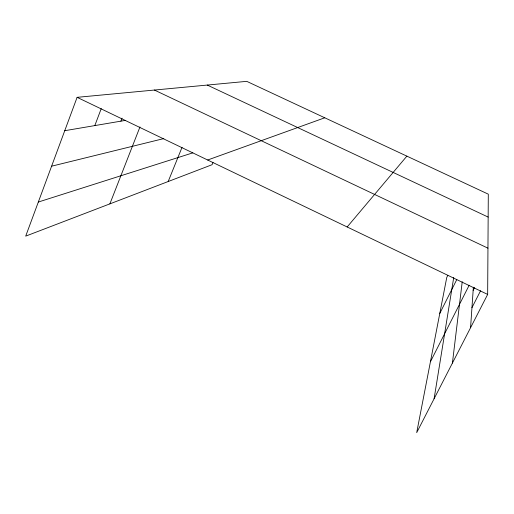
<?xml version="1.0" encoding="UTF-8"?>
<svg xmlns="http://www.w3.org/2000/svg" width="514" height="514" viewBox="0 0 514 514"><rect width="100%" height="100%" fill="white"/><g stroke="black" fill="none" stroke-linecap="round" stroke-linejoin="round"><path stroke-width="0.77" d="M447.829 275.318L446.756 277.464L416.693 432.653L487.657 294.426L488.3 194.17L246.739 81.347L77.106 97.332L25.7 236.132L212.064 164.711L212.989 162.488M470.567 327.714L473.368 287.223M452.41 363.083L462.227 281.762M434.099 398.755L453.727 277.476M94.82 125.589L101.245 108.595M120.906 121.15L122.056 118.175M109.88 203.872L139.969 126.945M168.181 181.526L182.046 147.325M439.798 313.411L456.785 279.571M430.436 361.727L469.173 285.251M473.143 290.384L474.583 287.564M471.955 307.661L480.577 290.763M347.168 226.976L406.876 156.14M207.675 160.008L324.764 117.79M38.325 202.041L192.84 152.851M51.599 166.202L163.825 138.581M64.751 130.704L125.634 120.347M207.283 85.067L488.152 217.081M154.406 90.046L487.953 248.172M77.106 97.332L487.657 294.426"/></g></svg>
